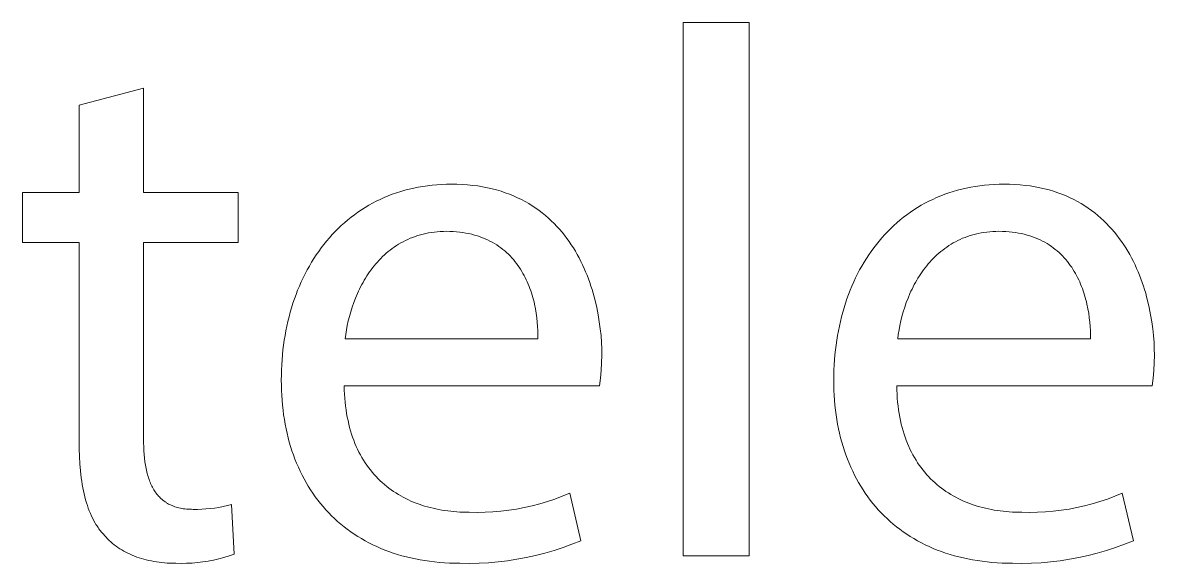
# Model space of a CAD drawing. Header units: millimetres. Extents: x -2542 to 6192, y -257 to 5845.
# Drawn here: x 5170 to 5301.8, y -111.1 to -48.2 of the extents above; entities that cross this region are included whole.
import ezdxf

# ---------------------------------------------------------------- set-up
doc = ezdxf.new("R2010")
doc.units = ezdxf.units.MM
doc.header["$MEASUREMENT"] = 0
doc.layers.add('Domyślny', color=7, linetype='Continuous', true_color=0x000000)

msp = doc.modelspace()

# ---------------------------------------------------------------- linework, layer by layer
at = {"layer": 'Domyślny', "color": 18, "lineweight": 15, "true_color": 0x000000}
for p, q in [((5246.93, -48.15), (5254.63, -48.15)), ((5246.93, -110.25), (5246.93, -48.15)), ((5254.63, -48.15), (5254.63, -110.25)), ((5176.62, -57.78), (5184.13, -55.77)), ((5184.13, -55.77), (5184.13, -67.93)), ((5176.62, -67.93), (5176.62, -57.78)), ((5216.62, -67.23), (5217.16, -67.15)), ((5217.16, -67.15), (5217.71, -67.08)), ((5217.71, -67.08), (5218.26, -67.03)), ((5218.26, -67.03), (5218.82, -67)), ((5218.82, -67), (5219.39, -66.97)), ((5219.39, -66.97), (5219.96, -66.97)), ((5219.96, -66.97), (5220.6, -66.98)), ((5220.6, -66.98), (5221.23, -67)), ((5221.23, -67), (5221.84, -67.05)), ((5221.84, -67.05), (5222.44, -67.11)), ((5222.44, -67.11), (5223.02, -67.18)), ((5280.93, -67.23), (5281.46, -67.15)), ((5281.46, -67.15), (5282.01, -67.08)), ((5282.01, -67.08), (5282.56, -67.03)), ((5282.56, -67.03), (5283.12, -67)), ((5283.12, -67), (5283.69, -66.97)), ((5283.69, -66.97), (5284.26, -66.97)), ((5284.26, -66.97), (5284.91, -66.98)), ((5284.91, -66.98), (5285.53, -67)), ((5285.53, -67), (5286.14, -67.05)), ((5286.14, -67.05), (5286.74, -67.11)), ((5286.74, -67.11), (5287.32, -67.18)), ((5170.05, -73.78), (5170.05, -67.93)), ((5170.05, -67.93), (5176.62, -67.93)), ((5184.13, -67.93), (5195.15, -67.93)), ((5195.15, -67.93), (5195.15, -73.78)), ((5212.12, -68.53), (5212.59, -68.33)), ((5212.59, -68.33), (5213.07, -68.15)), ((5213.07, -68.15), (5213.55, -67.98)), ((5213.55, -67.98), (5214.05, -67.82)), ((5214.05, -67.82), (5214.55, -67.68)), ((5214.55, -67.68), (5215.05, -67.54)), ((5215.05, -67.54), (5215.57, -67.42)), ((5215.57, -67.42), (5216.09, -67.32)), ((5216.09, -67.32), (5216.62, -67.23)), ((5223.02, -67.18), (5223.59, -67.27)), ((5223.59, -67.27), (5224.15, -67.38)), ((5224.15, -67.38), (5224.69, -67.5)), ((5224.69, -67.5), (5225.21, -67.64)), ((5225.21, -67.64), (5225.73, -67.79)), ((5225.73, -67.79), (5226.23, -67.96)), ((5226.23, -67.96), (5226.72, -68.14)), ((5226.72, -68.14), (5227.19, -68.33)), ((5227.19, -68.33), (5227.65, -68.54)), ((5276.43, -68.53), (5276.9, -68.33)), ((5276.9, -68.33), (5277.37, -68.15)), ((5277.37, -68.15), (5277.86, -67.98)), ((5277.86, -67.98), (5278.35, -67.82)), ((5278.35, -67.82), (5278.85, -67.68)), ((5278.85, -67.68), (5279.36, -67.54)), ((5279.36, -67.54), (5279.87, -67.42)), ((5279.87, -67.42), (5280.4, -67.32)), ((5280.4, -67.32), (5280.93, -67.23)), ((5287.32, -67.18), (5287.89, -67.27)), ((5287.89, -67.27), (5288.45, -67.38)), ((5288.45, -67.38), (5288.99, -67.5)), ((5288.99, -67.5), (5289.52, -67.64)), ((5289.52, -67.64), (5290.03, -67.79)), ((5290.03, -67.79), (5290.53, -67.96)), ((5290.53, -67.96), (5291.02, -68.14)), ((5291.02, -68.14), (5291.49, -68.33)), ((5291.49, -68.33), (5291.96, -68.54)), ((5209.48, -69.96), (5209.9, -69.69)), ((5209.9, -69.69), (5210.33, -69.43)), ((5210.33, -69.43), (5210.77, -69.19)), ((5210.77, -69.19), (5211.21, -68.96)), ((5211.21, -68.96), (5211.66, -68.74)), ((5211.66, -68.74), (5212.12, -68.53)), ((5227.65, -68.54), (5228.1, -68.76)), ((5228.1, -68.76), (5228.54, -68.99)), ((5228.54, -68.99), (5228.96, -69.23)), ((5228.96, -69.23), (5229.37, -69.48)), ((5229.37, -69.48), (5229.77, -69.75)), ((5229.77, -69.75), (5230.15, -70.02)), ((5273.79, -69.96), (5274.21, -69.69)), ((5274.21, -69.69), (5274.63, -69.43)), ((5274.63, -69.43), (5275.07, -69.19)), ((5275.07, -69.19), (5275.51, -68.96)), ((5275.51, -68.96), (5275.97, -68.74)), ((5275.97, -68.74), (5276.43, -68.53)), ((5291.96, -68.54), (5292.4, -68.76)), ((5292.4, -68.76), (5292.84, -68.99)), ((5292.84, -68.99), (5293.26, -69.23)), ((5293.26, -69.23), (5293.67, -69.48)), ((5293.67, -69.48), (5294.07, -69.75)), ((5294.07, -69.75), (5294.46, -70.02)), ((5207.89, -71.13), (5208.27, -70.82)), ((5208.27, -70.82), (5208.67, -70.52)), ((5208.67, -70.52), (5209.07, -70.24)), ((5209.07, -70.24), (5209.48, -69.96)), ((5230.15, -70.02), (5230.53, -70.31)), ((5230.53, -70.31), (5230.89, -70.6)), ((5230.89, -70.6), (5231.24, -70.91)), ((5231.24, -70.91), (5231.58, -71.22)), ((5272.19, -71.13), (5272.58, -70.82)), ((5272.58, -70.82), (5272.97, -70.52)), ((5272.97, -70.52), (5273.37, -70.24)), ((5273.37, -70.24), (5273.79, -69.96)), ((5294.46, -70.02), (5294.83, -70.31)), ((5294.83, -70.31), (5295.2, -70.6)), ((5295.2, -70.6), (5295.55, -70.91)), ((5295.55, -70.91), (5295.89, -71.22)), ((5206.43, -72.48), (5206.78, -72.13)), ((5206.78, -72.13), (5207.14, -71.79)), ((5207.14, -71.79), (5207.51, -71.46)), ((5207.51, -71.46), (5207.89, -71.13)), ((5231.58, -71.22), (5231.91, -71.55)), ((5231.91, -71.55), (5232.23, -71.88)), ((5232.23, -71.88), (5232.53, -72.22)), ((5232.53, -72.22), (5232.83, -72.56)), ((5270.74, -72.48), (5271.09, -72.13)), ((5271.09, -72.13), (5271.45, -71.79)), ((5271.45, -71.79), (5271.81, -71.46)), ((5271.81, -71.46), (5272.19, -71.13)), ((5295.89, -71.22), (5296.22, -71.55)), ((5296.22, -71.55), (5296.53, -71.88)), ((5296.53, -71.88), (5296.84, -72.22)), ((5296.84, -72.22), (5297.13, -72.56)), ((5205.12, -73.98), (5205.43, -73.59)), ((5205.43, -73.59), (5205.76, -73.21)), ((5205.76, -73.21), (5206.09, -72.84)), ((5206.09, -72.84), (5206.43, -72.48)), ((5214.33, -73.67), (5214.07, -73.81)), ((5214.6, -73.53), (5214.33, -73.67)), ((5214.88, -73.4), (5214.6, -73.53)), ((5215.16, -73.27), (5214.88, -73.4)), ((5215.45, -73.16), (5215.16, -73.27)), ((5215.74, -73.05), (5215.45, -73.16)), ((5216.04, -72.95), (5215.74, -73.05)), ((5216.35, -72.86), (5216.04, -72.95)), ((5216.66, -72.78), (5216.35, -72.86)), ((5216.98, -72.71), (5216.66, -72.78)), ((5217.3, -72.64), (5216.98, -72.71)), ((5217.63, -72.59), (5217.3, -72.64)), ((5217.97, -72.55), (5217.63, -72.59)), ((5218.31, -72.51), (5217.97, -72.55)), ((5218.66, -72.48), (5218.31, -72.51)), ((5219.02, -72.47), (5218.66, -72.48)), ((5219.38, -72.46), (5219.02, -72.47)), ((5219.78, -72.47), (5219.38, -72.46)), ((5220.17, -72.49), (5219.78, -72.47)), ((5220.55, -72.51), (5220.17, -72.49)), ((5220.93, -72.55), (5220.55, -72.51)), ((5221.29, -72.6), (5220.93, -72.55)), ((5221.65, -72.66), (5221.29, -72.6)), ((5221.99, -72.72), (5221.65, -72.66)), ((5222.33, -72.8), (5221.99, -72.72)), ((5222.66, -72.89), (5222.33, -72.8)), ((5222.98, -72.98), (5222.66, -72.89)), ((5223.29, -73.09), (5222.98, -72.98)), ((5223.59, -73.2), (5223.29, -73.09)), ((5223.88, -73.32), (5223.59, -73.2)), ((5224.17, -73.45), (5223.88, -73.32)), ((5224.44, -73.59), (5224.17, -73.45)), ((5224.71, -73.73), (5224.44, -73.59)), ((5224.98, -73.88), (5224.71, -73.73)), ((5232.83, -72.56), (5233.11, -72.92)), ((5233.11, -72.92), (5233.39, -73.28)), ((5233.39, -73.28), (5233.65, -73.64)), ((5233.65, -73.64), (5233.91, -74.02)), ((5269.42, -73.98), (5269.74, -73.59)), ((5269.74, -73.59), (5270.06, -73.21)), ((5270.06, -73.21), (5270.39, -72.84)), ((5270.39, -72.84), (5270.74, -72.48)), ((5278.63, -73.67), (5278.37, -73.81)), ((5278.9, -73.53), (5278.63, -73.67)), ((5279.18, -73.4), (5278.9, -73.53)), ((5279.46, -73.27), (5279.18, -73.4)), ((5279.75, -73.16), (5279.46, -73.27)), ((5280.04, -73.05), (5279.75, -73.16)), ((5280.34, -72.95), (5280.04, -73.05)), ((5280.65, -72.86), (5280.34, -72.95)), ((5280.96, -72.78), (5280.65, -72.86)), ((5281.28, -72.71), (5280.96, -72.78)), ((5281.6, -72.64), (5281.28, -72.71)), ((5281.93, -72.59), (5281.6, -72.64)), ((5282.27, -72.55), (5281.93, -72.59)), ((5282.61, -72.51), (5282.27, -72.55)), ((5282.96, -72.48), (5282.61, -72.51)), ((5283.32, -72.47), (5282.96, -72.48)), ((5283.68, -72.46), (5283.32, -72.47)), ((5284.08, -72.47), (5283.68, -72.46)), ((5284.48, -72.49), (5284.08, -72.47)), ((5284.86, -72.51), (5284.48, -72.49)), ((5285.23, -72.55), (5284.86, -72.51)), ((5285.59, -72.6), (5285.23, -72.55)), ((5285.95, -72.66), (5285.59, -72.6)), ((5286.3, -72.72), (5285.95, -72.66)), ((5286.63, -72.8), (5286.3, -72.72)), ((5286.96, -72.89), (5286.63, -72.8)), ((5287.28, -72.98), (5286.96, -72.89)), ((5287.59, -73.09), (5287.28, -72.98)), ((5287.89, -73.2), (5287.59, -73.09)), ((5288.19, -73.32), (5287.89, -73.2)), ((5288.47, -73.45), (5288.19, -73.32)), ((5288.75, -73.59), (5288.47, -73.45)), ((5289.02, -73.73), (5288.75, -73.59)), ((5289.28, -73.88), (5289.02, -73.73)), ((5297.13, -72.56), (5297.42, -72.92)), ((5297.42, -72.92), (5297.69, -73.28)), ((5297.69, -73.28), (5297.96, -73.64)), ((5297.96, -73.64), (5298.21, -74.02)), ((5176.62, -73.78), (5170.05, -73.78)), ((5176.62, -96.87), (5176.62, -73.78)), ((5195.15, -73.78), (5184.13, -73.78)), ((5184.13, -73.78), (5184.13, -96.61)), ((5204.23, -75.21), (5204.51, -74.79)), ((5204.51, -74.79), (5204.81, -74.38)), ((5204.81, -74.38), (5205.12, -73.98)), ((5212.38, -75.01), (5212.16, -75.2)), ((5212.6, -74.82), (5212.38, -75.01)), ((5212.83, -74.64), (5212.6, -74.82)), ((5213.07, -74.46), (5212.83, -74.64)), ((5213.31, -74.29), (5213.07, -74.46)), ((5213.56, -74.12), (5213.31, -74.29)), ((5213.81, -73.96), (5213.56, -74.12)), ((5214.07, -73.81), (5213.81, -73.96)), ((5225.23, -74.04), (5224.98, -73.88)), ((5225.47, -74.21), (5225.23, -74.04)), ((5225.71, -74.38), (5225.47, -74.21)), ((5225.94, -74.56), (5225.71, -74.38)), ((5226.16, -74.74), (5225.94, -74.56)), ((5226.38, -74.94), (5226.16, -74.74)), ((5226.59, -75.13), (5226.38, -74.94)), ((5233.91, -74.02), (5234.15, -74.39)), ((5234.15, -74.39), (5234.38, -74.78)), ((5234.38, -74.78), (5234.6, -75.17)), ((5268.53, -75.21), (5268.82, -74.79)), ((5268.82, -74.79), (5269.12, -74.38)), ((5269.12, -74.38), (5269.42, -73.98)), ((5276.68, -75.01), (5276.46, -75.2)), ((5276.91, -74.82), (5276.68, -75.01)), ((5277.14, -74.64), (5276.91, -74.82)), ((5277.37, -74.46), (5277.14, -74.64)), ((5277.61, -74.29), (5277.37, -74.46)), ((5277.86, -74.12), (5277.61, -74.29)), ((5278.11, -73.96), (5277.86, -74.12)), ((5278.37, -73.81), (5278.11, -73.96)), ((5289.53, -74.04), (5289.28, -73.88)), ((5289.78, -74.21), (5289.53, -74.04)), ((5290.01, -74.38), (5289.78, -74.21)), ((5290.24, -74.56), (5290.01, -74.38)), ((5290.47, -74.74), (5290.24, -74.56)), ((5290.68, -74.94), (5290.47, -74.74)), ((5290.89, -75.13), (5290.68, -74.94)), ((5298.21, -74.02), (5298.45, -74.39)), ((5298.45, -74.39), (5298.69, -74.78)), ((5298.69, -74.78), (5298.91, -75.17)), ((5203.42, -76.51), (5203.68, -76.07)), ((5203.68, -76.07), (5203.95, -75.63)), ((5203.95, -75.63), (5204.23, -75.21)), ((5211.15, -76.26), (5210.96, -76.48)), ((5211.34, -76.04), (5211.15, -76.26)), ((5211.54, -75.82), (5211.34, -76.04)), ((5211.74, -75.61), (5211.54, -75.82)), ((5211.95, -75.41), (5211.74, -75.61)), ((5212.16, -75.2), (5211.95, -75.41)), ((5226.79, -75.33), (5226.59, -75.13)), ((5226.98, -75.54), (5226.79, -75.33)), ((5227.17, -75.75), (5226.98, -75.54)), ((5227.34, -75.97), (5227.17, -75.75)), ((5227.52, -76.19), (5227.34, -75.97)), ((5227.68, -76.42), (5227.52, -76.19)), ((5234.6, -75.17), (5234.82, -75.56)), ((5234.82, -75.56), (5235.02, -75.96)), ((5235.02, -75.96), (5235.22, -76.36)), ((5235.22, -76.36), (5235.4, -76.77)), ((5267.72, -76.51), (5267.98, -76.07)), ((5267.98, -76.07), (5268.25, -75.63)), ((5268.25, -75.63), (5268.53, -75.21)), ((5275.45, -76.26), (5275.27, -76.48)), ((5275.65, -76.04), (5275.45, -76.26)), ((5275.84, -75.82), (5275.65, -76.04)), ((5276.04, -75.61), (5275.84, -75.82)), ((5276.25, -75.41), (5276.04, -75.61)), ((5276.46, -75.2), (5276.25, -75.41)), ((5291.09, -75.33), (5290.89, -75.13)), ((5291.28, -75.54), (5291.09, -75.33)), ((5291.47, -75.75), (5291.28, -75.54)), ((5291.65, -75.97), (5291.47, -75.75)), ((5291.82, -76.19), (5291.65, -75.97)), ((5291.99, -76.42), (5291.82, -76.19)), ((5298.91, -75.17), (5299.12, -75.56)), ((5299.12, -75.56), (5299.33, -75.96)), ((5299.33, -75.96), (5299.52, -76.36)), ((5299.52, -76.36), (5299.71, -76.77)), ((5202.7, -77.89), (5202.93, -77.42)), ((5202.93, -77.42), (5203.17, -76.96)), ((5203.17, -76.96), (5203.42, -76.51)), ((5210.11, -77.66), (5209.96, -77.91)), ((5210.27, -77.42), (5210.11, -77.66)), ((5210.44, -77.18), (5210.27, -77.42)), ((5210.61, -76.94), (5210.44, -77.18)), ((5210.78, -76.71), (5210.61, -76.94)), ((5210.96, -76.48), (5210.78, -76.71)), ((5227.84, -76.65), (5227.68, -76.42)), ((5227.99, -76.88), (5227.84, -76.65)), ((5228.14, -77.12), (5227.99, -76.88)), ((5228.28, -77.36), (5228.14, -77.12)), ((5228.41, -77.61), (5228.28, -77.36)), ((5228.54, -77.85), (5228.41, -77.61)), ((5235.4, -76.77), (5235.58, -77.17)), ((5235.58, -77.17), (5235.75, -77.58)), ((5235.75, -77.58), (5235.9, -78)), ((5267, -77.89), (5267.23, -77.42)), ((5267.23, -77.42), (5267.47, -76.96)), ((5267.47, -76.96), (5267.72, -76.51)), ((5274.42, -77.66), (5274.26, -77.91)), ((5274.58, -77.42), (5274.42, -77.66)), ((5274.74, -77.18), (5274.58, -77.42)), ((5274.91, -76.94), (5274.74, -77.18)), ((5275.09, -76.71), (5274.91, -76.94)), ((5275.27, -76.48), (5275.09, -76.71)), ((5292.15, -76.65), (5291.99, -76.42)), ((5292.3, -76.88), (5292.15, -76.65)), ((5292.44, -77.12), (5292.3, -76.88)), ((5292.58, -77.36), (5292.44, -77.12)), ((5292.72, -77.61), (5292.58, -77.36)), ((5292.84, -77.85), (5292.72, -77.61)), ((5299.71, -76.77), (5299.88, -77.17)), ((5299.88, -77.17), (5300.05, -77.58)), ((5300.05, -77.58), (5300.21, -78)), ((5202.06, -79.33), (5202.26, -78.84)), ((5202.26, -78.84), (5202.48, -78.36)), ((5202.48, -78.36), (5202.7, -77.89)), ((5209.39, -78.92), (5209.26, -79.18)), ((5209.53, -78.66), (5209.39, -78.92)), ((5209.67, -78.41), (5209.53, -78.66)), ((5209.81, -78.16), (5209.67, -78.41)), ((5209.96, -77.91), (5209.81, -78.16)), ((5228.66, -78.1), (5228.54, -77.85)), ((5228.78, -78.36), (5228.66, -78.1)), ((5228.89, -78.61), (5228.78, -78.36)), ((5228.99, -78.87), (5228.89, -78.61)), ((5229.09, -79.12), (5228.99, -78.87)), ((5235.9, -78), (5236.05, -78.41)), ((5236.05, -78.41), (5236.2, -78.83)), ((5236.2, -78.83), (5236.33, -79.24)), ((5266.37, -79.33), (5266.57, -78.84)), ((5266.57, -78.84), (5266.78, -78.36)), ((5266.78, -78.36), (5267, -77.89)), ((5273.7, -78.92), (5273.57, -79.18)), ((5273.83, -78.66), (5273.7, -78.92)), ((5273.97, -78.41), (5273.83, -78.66)), ((5274.11, -78.16), (5273.97, -78.41)), ((5274.26, -77.91), (5274.11, -78.16)), ((5292.97, -78.1), (5292.84, -77.85)), ((5293.08, -78.36), (5292.97, -78.1)), ((5293.19, -78.61), (5293.08, -78.36)), ((5293.29, -78.87), (5293.19, -78.61)), ((5293.39, -79.12), (5293.29, -78.87)), ((5300.21, -78), (5300.36, -78.41)), ((5300.36, -78.41), (5300.5, -78.83)), ((5300.5, -78.83), (5300.63, -79.24)), ((5201.51, -80.84), (5201.69, -80.33)), ((5201.69, -80.33), (5201.87, -79.83)), ((5201.87, -79.83), (5202.06, -79.33)), ((5208.79, -80.23), (5208.59, -80.76)), ((5209.02, -79.7), (5208.79, -80.23)), ((5209.14, -79.44), (5209.02, -79.7)), ((5209.26, -79.18), (5209.14, -79.44)), ((5229.18, -79.38), (5229.09, -79.12)), ((5229.27, -79.64), (5229.18, -79.38)), ((5229.35, -79.9), (5229.27, -79.64)), ((5229.43, -80.17), (5229.35, -79.9)), ((5229.5, -80.43), (5229.43, -80.17)), ((5236.33, -79.24), (5236.45, -79.66)), ((5236.45, -79.66), (5236.57, -80.08)), ((5236.57, -80.08), (5236.68, -80.5)), ((5265.82, -80.84), (5265.99, -80.33)), ((5265.99, -80.33), (5266.17, -79.83)), ((5266.17, -79.83), (5266.37, -79.33)), ((5273.1, -80.23), (5272.89, -80.76)), ((5273.32, -79.7), (5273.1, -80.23)), ((5273.44, -79.44), (5273.32, -79.7)), ((5273.57, -79.18), (5273.44, -79.44)), ((5293.49, -79.38), (5293.39, -79.12)), ((5293.57, -79.64), (5293.49, -79.38)), ((5293.65, -79.9), (5293.57, -79.64)), ((5293.73, -80.17), (5293.65, -79.9)), ((5293.8, -80.43), (5293.73, -80.17)), ((5300.63, -79.24), (5300.76, -79.66)), ((5300.76, -79.66), (5300.87, -80.08)), ((5300.87, -80.08), (5300.98, -80.5)), ((5201.2, -81.88), (5201.35, -81.36)), ((5201.35, -81.36), (5201.51, -80.84)), ((5208.4, -81.29), (5208.23, -81.83)), ((5208.59, -80.76), (5208.4, -81.29)), ((5229.57, -80.69), (5229.5, -80.43)), ((5229.63, -80.95), (5229.57, -80.69)), ((5229.74, -81.48), (5229.63, -80.95)), ((5229.83, -82), (5229.74, -81.48)), ((5236.68, -80.5), (5236.87, -81.34)), ((5236.87, -81.34), (5237.04, -82.17)), ((5265.5, -81.88), (5265.66, -81.36)), ((5265.66, -81.36), (5265.82, -80.84)), ((5272.71, -81.29), (5272.54, -81.83)), ((5272.89, -80.76), (5272.71, -81.29)), ((5293.87, -80.69), (5293.8, -80.43)), ((5293.93, -80.95), (5293.87, -80.69)), ((5294.04, -81.48), (5293.93, -80.95)), ((5294.13, -82), (5294.04, -81.48)), ((5300.98, -80.5), (5301.18, -81.34)), ((5301.18, -81.34), (5301.34, -82.17)), ((5200.8, -83.49), (5200.92, -82.95)), ((5200.92, -82.95), (5201.06, -82.41)), ((5201.06, -82.41), (5201.2, -81.88)), ((5207.95, -82.9), (5207.84, -83.42)), ((5208.08, -82.36), (5207.95, -82.9)), ((5208.23, -81.83), (5208.08, -82.36)), ((5229.9, -82.52), (5229.83, -82)), ((5229.95, -83.03), (5229.9, -82.52)), ((5237.04, -82.17), (5237.17, -82.99)), ((5265.11, -83.49), (5265.23, -82.95)), ((5265.23, -82.95), (5265.36, -82.41)), ((5265.36, -82.41), (5265.5, -81.88)), ((5272.26, -82.9), (5272.14, -83.42)), ((5272.39, -82.36), (5272.26, -82.9)), ((5272.54, -81.83), (5272.39, -82.36)), ((5294.2, -82.52), (5294.13, -82)), ((5294.26, -83.03), (5294.2, -82.52)), ((5301.34, -82.17), (5301.48, -82.99)), ((5200.59, -84.59), (5200.69, -84.04)), ((5200.69, -84.04), (5200.8, -83.49)), ((5207.74, -83.95), (5207.66, -84.46)), ((5207.84, -83.42), (5207.74, -83.95)), ((5229.99, -83.53), (5229.95, -83.03)), ((5230.02, -84.02), (5229.99, -83.53)), ((5230.03, -84.5), (5230.02, -84.02)), ((5237.17, -82.99), (5237.28, -83.8)), ((5237.28, -83.8), (5237.37, -84.6)), ((5264.89, -84.59), (5265, -84.04)), ((5265, -84.04), (5265.11, -83.49)), ((5272.05, -83.95), (5271.97, -84.46)), ((5272.14, -83.42), (5272.05, -83.95)), ((5294.3, -83.53), (5294.26, -83.03)), ((5294.32, -84.02), (5294.3, -83.53)), ((5294.33, -84.5), (5294.32, -84.02)), ((5301.48, -82.99), (5301.59, -83.8)), ((5301.59, -83.8), (5301.67, -84.6)), ((5200.42, -85.71), (5200.5, -85.15)), ((5200.5, -85.15), (5200.59, -84.59)), ((5207.66, -84.46), (5207.6, -84.97)), ((5207.6, -84.97), (5230.02, -84.97)), ((5230.02, -84.97), (5230.03, -84.5)), ((5237.37, -84.6), (5237.42, -85.39)), ((5237.42, -85.39), (5237.46, -86.15)), ((5264.72, -85.71), (5264.8, -85.15)), ((5264.8, -85.15), (5264.89, -84.59)), ((5271.97, -84.46), (5271.9, -84.97)), ((5271.9, -84.97), (5294.33, -84.97)), ((5294.33, -84.97), (5294.33, -84.5)), ((5301.67, -84.6), (5301.73, -85.39)), ((5301.73, -85.39), (5301.76, -86.15)), ((5200.24, -87.44), (5200.29, -86.86)), ((5200.29, -86.86), (5200.35, -86.28)), ((5200.35, -86.28), (5200.42, -85.71)), ((5237.47, -86.89), (5237.44, -87.79)), ((5237.46, -86.15), (5237.47, -86.89)), ((5264.54, -87.44), (5264.59, -86.86)), ((5264.59, -86.86), (5264.65, -86.28)), ((5264.65, -86.28), (5264.72, -85.71)), ((5301.77, -86.89), (5301.75, -87.79)), ((5301.76, -86.15), (5301.77, -86.89)), ((5200.18, -88.61), (5200.2, -88.02)), ((5200.2, -88.02), (5200.24, -87.44)), ((5237.44, -87.79), (5237.39, -88.68)), ((5264.48, -88.61), (5264.51, -88.02)), ((5264.51, -88.02), (5264.54, -87.44)), ((5301.75, -87.79), (5301.7, -88.68)), ((5200.15, -89.8), (5200.16, -89.2)), ((5200.16, -89.2), (5200.18, -88.61)), ((5237.39, -88.68), (5237.31, -89.58)), ((5264.46, -89.2), (5264.48, -88.61)), ((5264.46, -89.8), (5264.46, -89.2)), ((5301.7, -88.68), (5301.62, -89.58)), ((5200.16, -90.39), (5200.15, -89.8)), ((5200.18, -90.98), (5200.16, -90.39)), ((5207.48, -90.47), (5207.49, -90.95)), ((5237.21, -90.47), (5207.48, -90.47)), ((5237.31, -89.58), (5237.21, -90.47)), ((5264.46, -90.39), (5264.46, -89.8)), ((5264.48, -90.98), (5264.46, -90.39)), ((5271.79, -90.47), (5271.8, -90.95)), ((5301.51, -90.47), (5271.79, -90.47)), ((5301.62, -89.58), (5301.51, -90.47)), ((5200.2, -91.56), (5200.18, -90.98)), ((5200.24, -92.14), (5200.2, -91.56)), ((5200.29, -92.7), (5200.24, -92.14)), ((5207.49, -90.95), (5207.52, -91.42)), ((5207.52, -91.42), (5207.55, -91.89)), ((5207.55, -91.89), (5207.59, -92.35)), ((5264.51, -91.56), (5264.48, -90.98)), ((5264.55, -92.14), (5264.51, -91.56)), ((5264.6, -92.7), (5264.55, -92.14)), ((5271.8, -90.95), (5271.82, -91.42)), ((5271.82, -91.42), (5271.85, -91.89)), ((5271.85, -91.89), (5271.89, -92.35)), ((5200.36, -93.27), (5200.29, -92.7)), ((5200.43, -93.82), (5200.36, -93.27)), ((5207.59, -92.35), (5207.63, -92.8)), ((5207.63, -92.8), (5207.69, -93.24)), ((5207.69, -93.24), (5207.76, -93.67)), ((5264.66, -93.27), (5264.6, -92.7)), ((5264.73, -93.82), (5264.66, -93.27)), ((5271.89, -92.35), (5271.94, -92.8)), ((5271.94, -92.8), (5271.99, -93.24)), ((5271.99, -93.24), (5272.06, -93.67)), ((5200.51, -94.37), (5200.43, -93.82)), ((5200.61, -94.91), (5200.51, -94.37)), ((5207.76, -93.67), (5207.83, -94.09)), ((5207.83, -94.09), (5207.92, -94.5)), ((5207.92, -94.5), (5208.01, -94.91)), ((5264.82, -94.37), (5264.73, -93.82)), ((5264.91, -94.91), (5264.82, -94.37)), ((5272.06, -93.67), (5272.14, -94.09)), ((5272.14, -94.09), (5272.22, -94.5)), ((5272.22, -94.5), (5272.31, -94.91)), ((5200.71, -95.45), (5200.61, -94.91)), ((5200.83, -95.97), (5200.71, -95.45)), ((5200.96, -96.5), (5200.83, -95.97)), ((5208.01, -94.91), (5208.11, -95.3)), ((5208.11, -95.3), (5208.22, -95.69)), ((5208.22, -95.69), (5208.33, -96.07)), ((5208.33, -96.07), (5208.46, -96.44)), ((5265.02, -95.45), (5264.91, -94.91)), ((5265.13, -95.97), (5265.02, -95.45)), ((5265.26, -96.5), (5265.13, -95.97)), ((5272.31, -94.91), (5272.41, -95.3)), ((5272.41, -95.3), (5272.52, -95.69)), ((5272.52, -95.69), (5272.64, -96.07)), ((5272.64, -96.07), (5272.76, -96.44)), ((5176.63, -97.79), (5176.62, -96.87)), ((5184.13, -96.61), (5184.13, -97.09)), ((5184.13, -97.09), (5184.14, -97.56)), ((5201.09, -97.01), (5200.96, -96.5)), ((5201.24, -97.51), (5201.09, -97.01)), ((5208.46, -96.44), (5208.59, -96.8)), ((5208.59, -96.8), (5208.73, -97.16)), ((5208.73, -97.16), (5208.88, -97.5)), ((5265.4, -97.01), (5265.26, -96.5)), ((5265.55, -97.51), (5265.4, -97.01)), ((5272.76, -96.44), (5272.89, -96.8)), ((5272.89, -96.8), (5273.03, -97.16)), ((5273.03, -97.16), (5273.18, -97.5)), ((5176.66, -98.68), (5176.63, -97.79)), ((5176.71, -99.54), (5176.66, -98.68)), ((5184.14, -97.56), (5184.17, -98.02)), ((5184.17, -98.02), (5184.2, -98.46)), ((5184.2, -98.46), (5184.24, -98.89)), ((5201.4, -98.01), (5201.24, -97.51)), ((5201.57, -98.5), (5201.4, -98.01)), ((5201.75, -98.99), (5201.57, -98.5)), ((5208.88, -97.5), (5209.03, -97.84)), ((5209.03, -97.84), (5209.19, -98.17)), ((5209.19, -98.17), (5209.36, -98.49)), ((5209.36, -98.49), (5209.54, -98.81)), ((5265.71, -98.01), (5265.55, -97.51)), ((5265.87, -98.5), (5265.71, -98.01)), ((5266.05, -98.99), (5265.87, -98.5)), ((5273.18, -97.5), (5273.33, -97.84)), ((5273.33, -97.84), (5273.5, -98.17)), ((5273.5, -98.17), (5273.67, -98.49)), ((5273.67, -98.49), (5273.84, -98.81)), ((5176.78, -100.37), (5176.71, -99.54)), ((5184.24, -98.89), (5184.29, -99.31)), ((5184.29, -99.31), (5184.35, -99.71)), ((5184.35, -99.71), (5184.42, -100.1)), ((5184.42, -100.1), (5184.46, -100.29)), ((5201.94, -99.46), (5201.75, -98.99)), ((5202.14, -99.93), (5201.94, -99.46)), ((5202.35, -100.39), (5202.14, -99.93)), ((5209.54, -98.81), (5209.72, -99.11)), ((5209.72, -99.11), (5209.91, -99.41)), ((5209.91, -99.41), (5210.11, -99.7)), ((5210.11, -99.7), (5210.31, -99.98)), ((5210.31, -99.98), (5210.52, -100.25)), ((5266.24, -99.46), (5266.05, -98.99)), ((5266.45, -99.93), (5266.24, -99.46)), ((5266.66, -100.39), (5266.45, -99.93)), ((5273.84, -98.81), (5274.03, -99.11)), ((5274.03, -99.11), (5274.22, -99.41)), ((5274.22, -99.41), (5274.41, -99.7)), ((5274.41, -99.7), (5274.62, -99.98)), ((5274.62, -99.98), (5274.82, -100.25)), ((5176.87, -101.17), (5176.78, -100.37)), ((5176.93, -101.56), (5176.87, -101.17)), ((5184.46, -100.29), (5184.51, -100.47)), ((5184.51, -100.47), (5184.55, -100.66)), ((5184.55, -100.66), (5184.6, -100.83)), ((5184.6, -100.83), (5184.65, -101.01)), ((5184.65, -101.01), (5184.7, -101.18)), ((5184.7, -101.18), (5184.76, -101.35)), ((5184.76, -101.35), (5184.82, -101.51)), ((5202.57, -100.84), (5202.35, -100.39)), ((5202.8, -101.28), (5202.57, -100.84)), ((5203.05, -101.71), (5202.8, -101.28)), ((5210.52, -100.25), (5210.74, -100.52)), ((5210.74, -100.52), (5210.96, -100.78)), ((5210.96, -100.78), (5211.19, -101.03)), ((5211.19, -101.03), (5211.42, -101.27)), ((5211.42, -101.27), (5211.66, -101.5)), ((5266.88, -100.84), (5266.66, -100.39)), ((5267.11, -101.28), (5266.88, -100.84)), ((5267.35, -101.71), (5267.11, -101.28)), ((5274.82, -100.25), (5275.04, -100.52)), ((5275.04, -100.52), (5275.26, -100.78)), ((5275.26, -100.78), (5275.49, -101.03)), ((5275.49, -101.03), (5275.73, -101.27)), ((5275.73, -101.27), (5275.97, -101.5)), ((5176.99, -101.94), (5176.93, -101.56)), ((5177.05, -102.32), (5176.99, -101.94)), ((5177.12, -102.68), (5177.05, -102.32)), ((5177.2, -103.04), (5177.12, -102.68)), ((5184.82, -101.51), (5184.88, -101.67)), ((5184.88, -101.67), (5184.95, -101.83)), ((5184.95, -101.83), (5185.02, -101.98)), ((5185.02, -101.98), (5185.09, -102.13)), ((5185.09, -102.13), (5185.16, -102.27)), ((5185.16, -102.27), (5185.24, -102.41)), ((5185.24, -102.41), (5185.32, -102.55)), ((5185.32, -102.55), (5185.4, -102.68)), ((5185.4, -102.68), (5185.49, -102.81)), ((5203.3, -102.14), (5203.05, -101.71)), ((5203.56, -102.56), (5203.3, -102.14)), ((5203.83, -102.97), (5203.56, -102.56)), ((5211.66, -101.5), (5211.91, -101.73)), ((5211.91, -101.73), (5212.16, -101.95)), ((5212.16, -101.95), (5212.42, -102.16)), ((5212.42, -102.16), (5212.68, -102.36)), ((5212.68, -102.36), (5212.94, -102.56)), ((5212.94, -102.56), (5213.22, -102.75)), ((5267.6, -102.14), (5267.35, -101.71)), ((5267.86, -102.56), (5267.6, -102.14)), ((5268.13, -102.97), (5267.86, -102.56)), ((5275.97, -101.5), (5276.21, -101.73)), ((5276.21, -101.73), (5276.46, -101.95)), ((5276.46, -101.95), (5276.72, -102.16)), ((5276.72, -102.16), (5276.98, -102.36)), ((5276.98, -102.36), (5277.25, -102.56)), ((5277.25, -102.56), (5277.52, -102.75)), ((5177.29, -103.39), (5177.2, -103.04)), ((5177.38, -103.74), (5177.29, -103.39)), ((5177.48, -104.07), (5177.38, -103.74)), ((5185.49, -102.81), (5185.58, -102.94)), ((5185.58, -102.94), (5185.67, -103.06)), ((5185.67, -103.06), (5185.77, -103.18)), ((5185.77, -103.18), (5185.87, -103.29)), ((5185.87, -103.29), (5185.97, -103.4)), ((5185.97, -103.4), (5186.07, -103.51)), ((5186.07, -103.51), (5186.18, -103.61)), ((5186.18, -103.61), (5186.24, -103.66)), ((5186.24, -103.66), (5186.3, -103.71)), ((5186.3, -103.71), (5186.35, -103.76)), ((5186.35, -103.76), (5186.41, -103.81)), ((5186.41, -103.81), (5186.47, -103.85)), ((5186.47, -103.85), (5186.53, -103.9)), ((5186.53, -103.9), (5186.59, -103.94)), ((5186.59, -103.94), (5186.65, -103.98)), ((5186.65, -103.98), (5186.72, -104.02)), ((5186.72, -104.02), (5186.78, -104.06)), ((5204.11, -103.37), (5203.83, -102.97)), ((5204.4, -103.76), (5204.11, -103.37)), ((5204.7, -104.14), (5204.4, -103.76)), ((5213.22, -102.75), (5213.49, -102.93)), ((5213.49, -102.93), (5213.78, -103.1)), ((5213.78, -103.1), (5214.06, -103.27)), ((5214.06, -103.27), (5214.35, -103.43)), ((5214.35, -103.43), (5214.65, -103.58)), ((5214.65, -103.58), (5214.95, -103.73)), ((5214.95, -103.73), (5215.25, -103.87)), ((5215.25, -103.87), (5215.56, -104)), ((5215.56, -104), (5215.87, -104.12)), ((5230.24, -104.2), (5231.12, -103.94)), ((5231.12, -103.94), (5232, -103.64)), ((5232, -103.64), (5232.86, -103.32)), ((5232.86, -103.32), (5233.72, -102.97)), ((5233.72, -102.97), (5235.03, -108.5)), ((5268.42, -103.37), (5268.13, -102.97)), ((5268.71, -103.76), (5268.42, -103.37)), ((5269.01, -104.14), (5268.71, -103.76)), ((5277.52, -102.75), (5277.8, -102.93)), ((5277.8, -102.93), (5278.08, -103.1)), ((5278.08, -103.1), (5278.37, -103.27)), ((5278.37, -103.27), (5278.66, -103.43)), ((5278.66, -103.43), (5278.95, -103.58)), ((5278.95, -103.58), (5279.25, -103.73)), ((5279.25, -103.73), (5279.56, -103.87)), ((5279.56, -103.87), (5279.87, -104)), ((5279.87, -104), (5280.18, -104.12)), ((5294.54, -104.2), (5295.43, -103.94)), ((5295.43, -103.94), (5296.3, -103.64)), ((5296.3, -103.64), (5297.17, -103.32)), ((5297.17, -103.32), (5298.02, -102.97)), ((5298.02, -102.97), (5299.33, -108.5)), ((5177.58, -104.4), (5177.48, -104.07)), ((5177.69, -104.72), (5177.58, -104.4)), ((5177.81, -105.03), (5177.69, -104.72)), ((5177.93, -105.33), (5177.81, -105.03)), ((5178.07, -105.62), (5177.93, -105.33)), ((5186.78, -104.06), (5186.85, -104.1)), ((5186.85, -104.1), (5186.91, -104.14)), ((5186.91, -104.14), (5187.04, -104.22)), ((5187.04, -104.22), (5187.18, -104.29)), ((5187.18, -104.29), (5187.32, -104.35)), ((5187.32, -104.35), (5187.47, -104.41)), ((5187.47, -104.41), (5187.61, -104.47)), ((5187.61, -104.47), (5187.77, -104.53)), ((5187.77, -104.53), (5187.92, -104.57)), ((5187.92, -104.57), (5188.08, -104.62)), ((5188.08, -104.62), (5188.24, -104.66)), ((5188.24, -104.66), (5188.41, -104.7)), ((5188.41, -104.7), (5188.58, -104.73)), ((5188.58, -104.73), (5188.75, -104.76)), ((5188.75, -104.76), (5188.93, -104.78)), ((5188.93, -104.78), (5189.12, -104.8)), ((5189.12, -104.8), (5189.3, -104.82)), ((5189.3, -104.82), (5189.49, -104.83)), ((5189.49, -104.83), (5189.69, -104.83)), ((5189.69, -104.83), (5189.88, -104.84)), ((5189.88, -104.84), (5190.39, -104.84)), ((5190.39, -104.84), (5190.89, -104.82)), ((5190.89, -104.82), (5191.39, -104.79)), ((5191.39, -104.79), (5191.89, -104.75)), ((5191.89, -104.75), (5192.39, -104.69)), ((5192.39, -104.69), (5192.89, -104.61)), ((5192.89, -104.61), (5193.38, -104.52)), ((5193.38, -104.52), (5193.88, -104.41)), ((5193.88, -104.41), (5194.36, -104.28)), ((5194.36, -104.28), (5194.68, -110.07)), ((5205.01, -104.51), (5204.7, -104.14)), ((5205.34, -104.88), (5205.01, -104.51)), ((5205.67, -105.23), (5205.34, -104.88)), ((5206, -105.58), (5205.67, -105.23)), ((5215.87, -104.12), (5216.19, -104.24)), ((5216.19, -104.24), (5216.51, -104.35)), ((5216.51, -104.35), (5216.83, -104.45)), ((5216.83, -104.45), (5217.16, -104.55)), ((5217.16, -104.55), (5217.49, -104.63)), ((5217.49, -104.63), (5217.82, -104.72)), ((5217.82, -104.72), (5218.16, -104.79)), ((5218.16, -104.79), (5218.5, -104.86)), ((5218.5, -104.86), (5218.84, -104.92)), ((5218.84, -104.92), (5219.18, -104.98)), ((5219.18, -104.98), (5219.53, -105.03)), ((5219.53, -105.03), (5219.88, -105.07)), ((5219.88, -105.07), (5220.23, -105.1)), ((5220.23, -105.1), (5220.59, -105.13)), ((5220.59, -105.13), (5220.94, -105.15)), ((5220.94, -105.15), (5221.3, -105.17)), ((5221.3, -105.17), (5221.66, -105.18)), ((5221.66, -105.18), (5222.02, -105.18)), ((5222.02, -105.18), (5222.95, -105.2)), ((5222.95, -105.2), (5223.87, -105.18)), ((5223.87, -105.18), (5224.79, -105.13)), ((5224.79, -105.13), (5225.71, -105.05)), ((5225.71, -105.05), (5226.63, -104.94)), ((5226.63, -104.94), (5227.54, -104.8)), ((5227.54, -104.8), (5228.44, -104.63)), ((5228.44, -104.63), (5229.34, -104.43)), ((5229.34, -104.43), (5230.24, -104.2)), ((5269.32, -104.51), (5269.01, -104.14)), ((5269.64, -104.88), (5269.32, -104.51)), ((5269.97, -105.23), (5269.64, -104.88)), ((5270.31, -105.58), (5269.97, -105.23)), ((5280.18, -104.12), (5280.49, -104.24)), ((5280.49, -104.24), (5280.81, -104.35)), ((5280.81, -104.35), (5281.14, -104.45)), ((5281.14, -104.45), (5281.46, -104.55)), ((5281.46, -104.55), (5281.79, -104.63)), ((5281.79, -104.63), (5282.13, -104.72)), ((5282.13, -104.72), (5282.46, -104.79)), ((5282.46, -104.79), (5282.8, -104.86)), ((5282.8, -104.86), (5283.14, -104.92)), ((5283.14, -104.92), (5283.49, -104.98)), ((5283.49, -104.98), (5283.84, -105.03)), ((5283.84, -105.03), (5284.19, -105.07)), ((5284.19, -105.07), (5284.54, -105.1)), ((5284.54, -105.1), (5284.89, -105.13)), ((5284.89, -105.13), (5285.25, -105.15)), ((5285.25, -105.15), (5285.61, -105.17)), ((5285.61, -105.17), (5285.97, -105.18)), ((5285.97, -105.18), (5286.33, -105.18)), ((5286.33, -105.18), (5287.25, -105.2)), ((5287.25, -105.2), (5288.17, -105.18)), ((5288.17, -105.18), (5289.09, -105.13)), ((5289.09, -105.13), (5290.01, -105.05)), ((5290.01, -105.05), (5290.93, -104.94)), ((5290.93, -104.94), (5291.84, -104.8)), ((5291.84, -104.8), (5292.75, -104.63)), ((5292.75, -104.63), (5293.65, -104.43)), ((5293.65, -104.43), (5294.54, -104.2)), ((5178.21, -105.91), (5178.07, -105.62)), ((5178.35, -106.19), (5178.21, -105.91)), ((5178.51, -106.46), (5178.35, -106.19)), ((5178.58, -106.59), (5178.51, -106.46)), ((5178.67, -106.72), (5178.58, -106.59)), ((5206.35, -105.92), (5206, -105.58)), ((5206.71, -106.24), (5206.35, -105.92)), ((5207.08, -106.56), (5206.71, -106.24)), ((5207.46, -106.87), (5207.08, -106.56)), ((5270.66, -105.92), (5270.31, -105.58)), ((5271.02, -106.24), (5270.66, -105.92)), ((5271.38, -106.56), (5271.02, -106.24)), ((5271.76, -106.87), (5271.38, -106.56)), ((5178.75, -106.84), (5178.67, -106.72)), ((5178.84, -106.97), (5178.75, -106.84)), ((5178.92, -107.09), (5178.84, -106.97)), ((5179.01, -107.21), (5178.92, -107.09)), ((5179.1, -107.33), (5179.01, -107.21)), ((5179.2, -107.45), (5179.1, -107.33)), ((5179.29, -107.56), (5179.2, -107.45)), ((5179.39, -107.67), (5179.29, -107.56)), ((5179.49, -107.78), (5179.39, -107.67)), ((5179.59, -107.89), (5179.49, -107.78)), ((5179.76, -108.08), (5179.59, -107.89)), ((5207.84, -107.16), (5207.46, -106.87)), ((5208.24, -107.45), (5207.84, -107.16)), ((5208.64, -107.73), (5208.24, -107.45)), ((5209.06, -108), (5208.64, -107.73)), ((5209.48, -108.25), (5209.06, -108)), ((5272.15, -107.16), (5271.76, -106.87)), ((5272.54, -107.45), (5272.15, -107.16)), ((5272.95, -107.73), (5272.54, -107.45)), ((5273.36, -108), (5272.95, -107.73)), ((5273.78, -108.25), (5273.36, -108)), ((5179.94, -108.27), (5179.76, -108.08)), ((5180.12, -108.45), (5179.94, -108.27)), ((5180.32, -108.63), (5180.12, -108.45)), ((5180.51, -108.8), (5180.32, -108.63)), ((5180.72, -108.97), (5180.51, -108.8)), ((5180.93, -109.12), (5180.72, -108.97)), ((5181.14, -109.28), (5180.93, -109.12)), ((5181.36, -109.43), (5181.14, -109.28)), ((5209.91, -108.5), (5209.48, -108.25)), ((5210.35, -108.74), (5209.91, -108.5)), ((5210.8, -108.96), (5210.35, -108.74)), ((5211.26, -109.18), (5210.8, -108.96)), ((5211.73, -109.38), (5211.26, -109.18)), ((5232.95, -109.29), (5231.9, -109.63)), ((5233.99, -108.91), (5232.95, -109.29)), ((5235.03, -108.5), (5233.99, -108.91)), ((5274.22, -108.5), (5273.78, -108.25)), ((5274.66, -108.74), (5274.22, -108.5)), ((5275.11, -108.96), (5274.66, -108.74)), ((5275.56, -109.18), (5275.11, -108.96)), ((5276.03, -109.38), (5275.56, -109.18)), ((5297.26, -109.29), (5296.2, -109.63)), ((5298.3, -108.91), (5297.26, -109.29)), ((5299.33, -108.5), (5298.3, -108.91)), ((5181.59, -109.57), (5181.36, -109.43)), ((5181.82, -109.7), (5181.59, -109.57)), ((5182.06, -109.83), (5181.82, -109.7)), ((5182.3, -109.96), (5182.06, -109.83)), ((5182.55, -110.07), (5182.3, -109.96)), ((5182.81, -110.18), (5182.55, -110.07)), ((5183.07, -110.29), (5182.81, -110.18)), ((5183.33, -110.39), (5183.07, -110.29)), ((5183.6, -110.48), (5183.33, -110.39)), ((5183.88, -110.57), (5183.6, -110.48)), ((5184.16, -110.65), (5183.88, -110.57)), ((5192.87, -110.61), (5192.26, -110.75)), ((5193.48, -110.45), (5192.87, -110.61)), ((5194.09, -110.27), (5193.48, -110.45)), ((5194.68, -110.07), (5194.09, -110.27)), ((5212.2, -109.58), (5211.73, -109.38)), ((5212.69, -109.76), (5212.2, -109.58)), ((5213.18, -109.93), (5212.69, -109.76)), ((5213.68, -110.09), (5213.18, -109.93)), ((5214.19, -110.24), (5213.68, -110.09)), ((5214.71, -110.38), (5214.19, -110.24)), ((5215.24, -110.5), (5214.71, -110.38)), ((5215.77, -110.62), (5215.24, -110.5)), ((5216.31, -110.72), (5215.77, -110.62)), ((5228.67, -110.45), (5227.58, -110.66)), ((5229.76, -110.21), (5228.67, -110.45)), ((5230.83, -109.94), (5229.76, -110.21)), ((5231.9, -109.63), (5230.83, -109.94)), ((5254.63, -110.25), (5246.93, -110.25)), ((5276.51, -109.58), (5276.03, -109.38)), ((5276.99, -109.76), (5276.51, -109.58)), ((5277.48, -109.93), (5276.99, -109.76)), ((5277.99, -110.09), (5277.48, -109.93)), ((5278.5, -110.24), (5277.99, -110.09)), ((5279.01, -110.38), (5278.5, -110.24)), ((5279.54, -110.5), (5279.01, -110.38)), ((5280.07, -110.62), (5279.54, -110.5)), ((5280.62, -110.72), (5280.07, -110.62)), ((5292.98, -110.45), (5291.88, -110.66)), ((5294.06, -110.21), (5292.98, -110.45)), ((5295.13, -109.94), (5294.06, -110.21)), ((5296.2, -109.63), (5295.13, -109.94)), ((5184.44, -110.72), (5184.16, -110.65)), ((5184.73, -110.79), (5184.44, -110.72)), ((5185.03, -110.85), (5184.73, -110.79)), ((5185.33, -110.91), (5185.03, -110.85)), ((5185.63, -110.96), (5185.33, -110.91)), ((5185.94, -111), (5185.63, -110.96)), ((5186.25, -111.04), (5185.94, -111)), ((5186.57, -111.07), (5186.25, -111.04)), ((5186.89, -111.09), (5186.57, -111.07)), ((5187.21, -111.11), (5186.89, -111.09)), ((5187.54, -111.12), (5187.21, -111.11)), ((5187.88, -111.12), (5187.54, -111.12)), ((5188.51, -111.13), (5187.88, -111.12)), ((5189.14, -111.12), (5188.51, -111.13)), ((5189.77, -111.09), (5189.14, -111.12)), ((5190.39, -111.04), (5189.77, -111.09)), ((5191.02, -110.97), (5190.39, -111.04)), ((5191.64, -110.87), (5191.02, -110.97)), ((5192.26, -110.75), (5191.64, -110.87)), ((5216.87, -110.81), (5216.31, -110.72)), ((5217.42, -110.89), (5216.87, -110.81)), ((5217.99, -110.96), (5217.42, -110.89)), ((5218.57, -111.02), (5217.99, -110.96)), ((5219.15, -111.06), (5218.57, -111.02)), ((5219.74, -111.09), (5219.15, -111.06)), ((5220.34, -111.11), (5219.74, -111.09)), ((5220.95, -111.12), (5220.34, -111.11)), ((5222.06, -111.13), (5220.95, -111.12)), ((5223.17, -111.11), (5222.06, -111.13)), ((5224.28, -111.05), (5223.17, -111.11)), ((5225.38, -110.95), (5224.28, -111.05)), ((5226.48, -110.82), (5225.38, -110.95)), ((5227.58, -110.66), (5226.48, -110.82)), ((5281.17, -110.81), (5280.62, -110.72)), ((5281.73, -110.89), (5281.17, -110.81)), ((5282.3, -110.96), (5281.73, -110.89)), ((5282.87, -111.02), (5282.3, -110.96)), ((5283.46, -111.06), (5282.87, -111.02)), ((5284.05, -111.09), (5283.46, -111.06)), ((5284.65, -111.11), (5284.05, -111.09)), ((5285.25, -111.12), (5284.65, -111.11)), ((5286.36, -111.13), (5285.25, -111.12)), ((5287.47, -111.11), (5286.36, -111.13)), ((5288.58, -111.05), (5287.47, -111.11)), ((5289.69, -110.95), (5288.58, -111.05)), ((5290.79, -110.82), (5289.69, -110.95)), ((5291.88, -110.66), (5290.79, -110.82))]:
    msp.add_line(p, q, dxfattribs=at)

doc.saveas('drawing.dxf')
